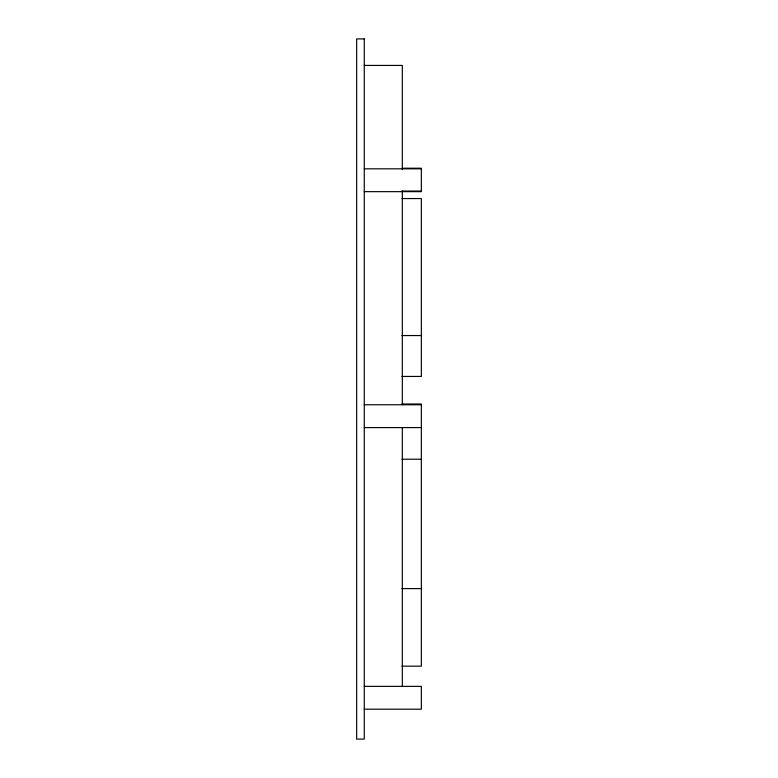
<?xml version="1.0" encoding="UTF-8"?>
<svg xmlns="http://www.w3.org/2000/svg" width="778" height="778" viewBox="0 0 778 778"><rect width="100%" height="100%" fill="white"/><g stroke="black" fill="none" stroke-linecap="round" stroke-linejoin="round"><path stroke-width="1.17" d="M364.269 65.43L402.323 65.43L402.323 169.604M401.915 168.223L421.345 168.223L421.345 191.651L364.269 191.651M364.269 168.826L421.345 168.826M401.915 191.048L421.345 191.048M401.915 198.555L421.345 198.555L421.345 376.445L401.915 376.445M401.915 335.551L421.345 335.551M401.915 404.006L421.345 404.006L421.345 666.172L401.915 666.172M364.269 404.764L421.345 404.764M364.269 427.589L421.345 427.589M401.915 459.224L421.345 459.224M401.915 588.606L421.345 588.606M364.269 686.361L421.345 686.361L421.345 709.196L364.269 709.196M402.323 191.048L402.323 404.764M402.323 427.589L402.323 686.361M364.269 38.9L356.655 38.9L356.655 739.1L364.269 739.1L364.269 38.9"/></g></svg>
